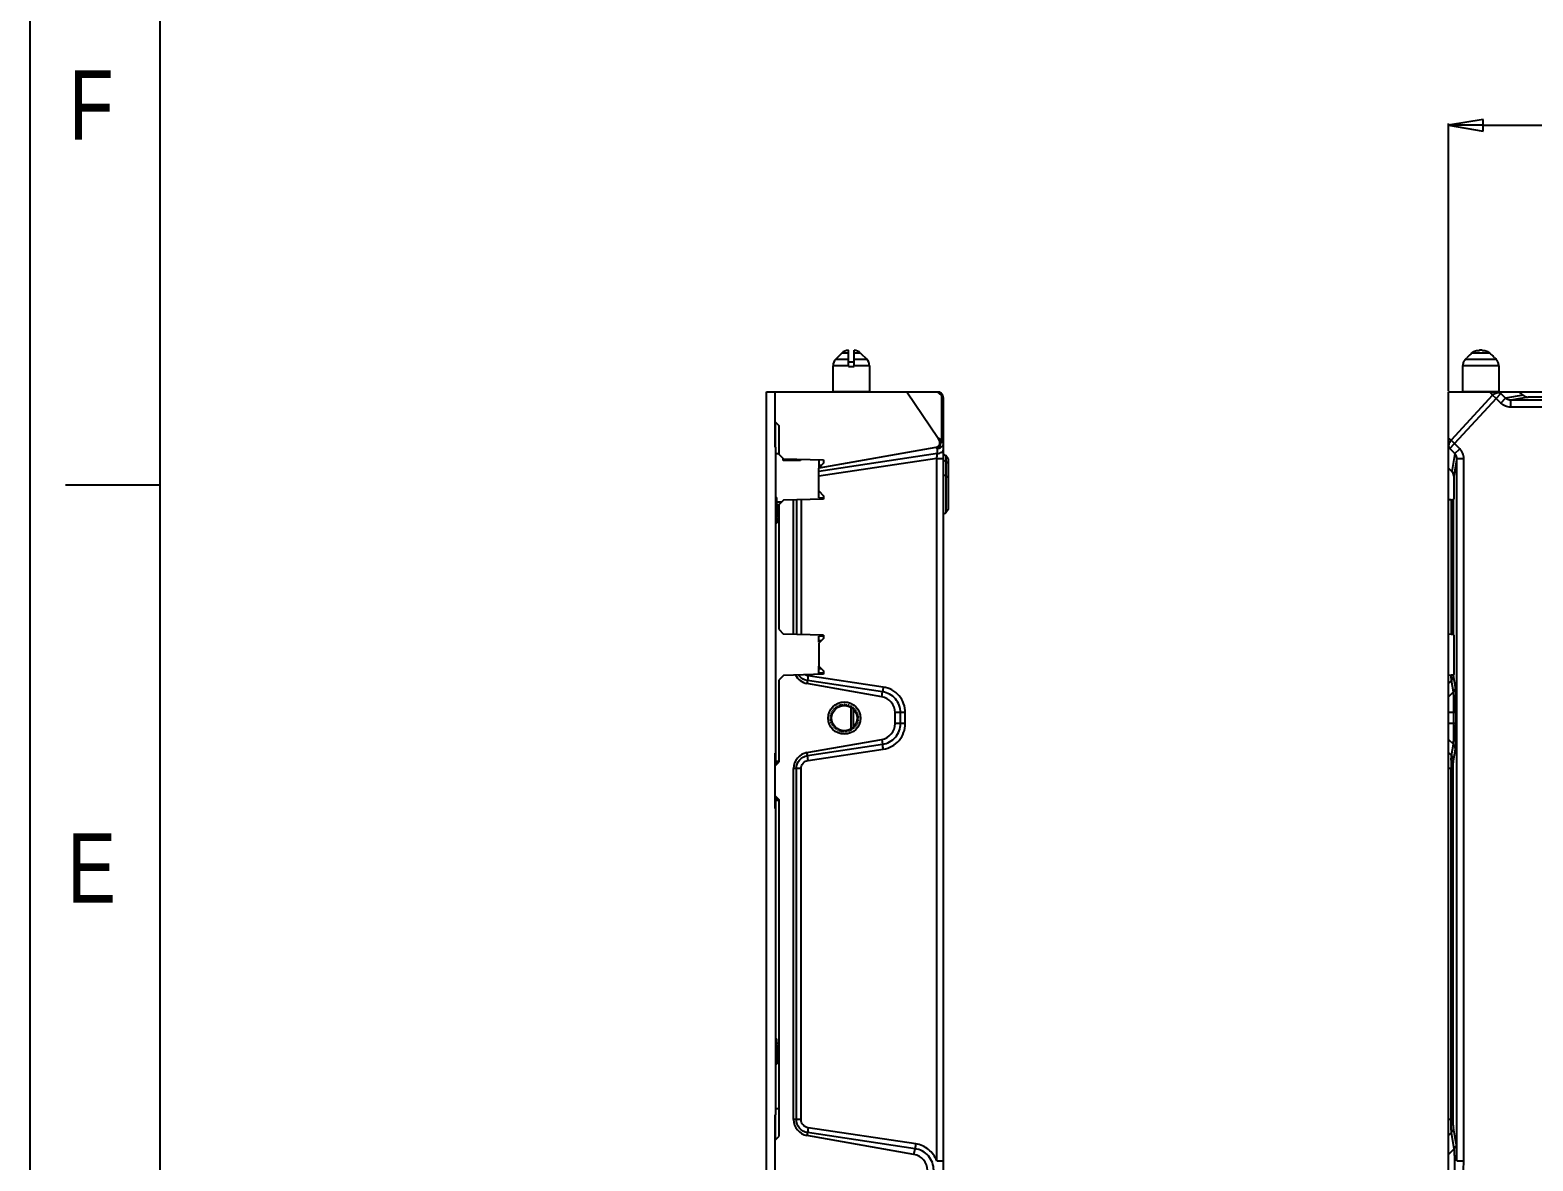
# Model space of a CAD drawing. Header units: millimetres. Extents: x 7531 to 19147, y 2539 to 6525.
# Drawn here: x 7531 to 7857, y 3226.5 to 3471.8 of the extents above; entities that cross this region are included whole.
import ezdxf

# ---------------------------------------------------------------- set-up
doc = ezdxf.new("R2010")
doc.units = ezdxf.units.MM
doc.linetypes.add('HIDDEN', pattern=[0.2, 0.1, -0.1])
for name, color, linetype in [('02___PRT_ALL_AXES', 7, 'Continuous'), ('DEFAULT_2', 8, 'HIDDEN'), ('DIM', 4, 'Continuous')]:
    doc.layers.add(name, color=color, linetype=linetype)
doc.styles.add('CKSTANDARD', font='arial.ttf')
doc.styles.add('Roamns', font='romans.shx')
doc.styles.get("Standard").update_dxf_attribs({"font": 'arial.ttf'})
doc.dimstyles.new('03', dxfattribs={"dimscale": 3, "dimtxt": 2.5, "dimasz": 2.5, "dimexe": 0.125, "dimexo": 0.0625, "dimgap": 0.09, "dimtad": 0, "dimdec": 3, "dimzin": 4, "dimdsep": 46, "dimtxsty": 'Standard', "dimblk": 'CLOSED', "dimcen": 0.09, "dimclrd": 2, "dimclre": 2, "dimclrt": 4, "dimazin": 1, "dimtp": 0.01, "dimtm": 0.01, "dimtfac": 1, "dimtdec": 3, "dimtofl": 0, "dimtmove": 0, "dimatfit": 3, "dimldrblk": 'CLOSED', "dimfxl": 1, "dimtolj": 1, "dimtzin": 4, "dimarcsym": 0})

# ---------------------------------------------------------------- blocks, each defined once
blk = doc.blocks.new('_CLOSED')
at = {"color": 0, "linetype": 'ByBlock'}
for p, q in [((0, 0), (-1, 0.167)), ((-1, 0.167), (-1, -0.167)), ((-1, -0.167), (0, 0)), ((-1, 0), (0, 0))]:
    blk.add_line(p, q, dxfattribs=at)
blk = doc.blocks.new('*D96')
at = {"layer": 'Defpoints', "color": 0, "transparency": 16777216}
for p in [(7838.64, 3451.13), (7838.64, 3393.33), (8438.64, 3393.33)]:
    blk.add_point(p, dxfattribs=at)
at = {"layer": 'DIM', "color": 2, "lineweight": -2, "transparency": 16777216}
for p, q in [((7838.64, 3393.51), (7838.64, 3451.5)), ((7846.14, 3451.13), (8119.88, 3451.13)), ((8431.14, 3451.13), (8157.4, 3451.13)), ((8438.64, 3393.51), (8438.64, 3451.5))]:
    blk.add_line(p, q, dxfattribs=at)
at = {"layer": 'DIM', "color": 2, "lineweight": -2, "transparency": 16777216, "xscale": 7.5, "yscale": 7.5, "zscale": 7.5, "rotation": 180}
blk.add_blockref('_CLOSED', (7838.64, 3451.13), dxfattribs=at)
at = {"layer": 'DIM', "color": 2, "lineweight": -2, "transparency": 16777216, "xscale": 7.5, "yscale": 7.5, "zscale": 7.5}
blk.add_blockref('_CLOSED', (8438.64, 3451.13), dxfattribs=at)
at = {"layer": 'DIM', "color": 4, "transparency": 16777216, "insert": (8138.64, 3451.13), "char_height": 7.5, "attachment_point": 5}
blk.add_mtext('\\A1;600.000', dxfattribs=at)
blk = doc.blocks.new('standard template')
blk.add_line((456.3, 21062.1), (53.6, 21062.1))
blk.add_lwpolyline([(37962.6, 4700.3), (-97.5, 4700.3), (-97.5, 30879.2), (37962.6, 30879.2)], close=True)
at = {"color": 7}
blk.add_lwpolyline([(456.3, 6673.6), (456.3, 5963.9), (456.3, 5254.1), (456.3, 30225.9), (37408.8, 30225.9), (37408.8, 5254.1)], dxfattribs=at)
at = {"style": 'CKSTANDARD', "width": 0.75}
for s, p in [('F', (68.7, 22531.7)), ('E', (61.9, 19285.4))]:
    blk.add_text(s, height=294.8, dxfattribs=at).set_placement(p)
at = {"style": 'Roamns'}
for tag, p in [('PAGE_NAME', (27466, 7593.7)), ('PROJECT_NAME', (27466, 6883.9)), ('DRAWN_NAME', (27466, 6174.1)), ('VERSION', (34241, 6174.1)), ('SELECT_DATA', (27466, 5464.4)), ('PAGE_NUMBER', (34241, 5464.4))]:
    blk.add_attdef(tag, p, '', height=284.5, dxfattribs=at)

msp = doc.modelspace()

# ---------------------------------------------------------------- linework, layer by layer
at = {"color": 7, "linetype": 'Continuous'}
for p, q in [((7707.07398, 3401.73953), (7705.74556, 3400.4111)), ((7705.74556, 3400.4111), (7708.50977, 3400.4111)), ((7708.50977, 3401.73953), (7707.07398, 3401.73953)), ((7708.50977, 3402.32531), (7708.48821, 3402.32531)), ((7708.50977, 3398.82531), (7708.50977, 3402.32531)), ((7708.50977, 3399.82531), (7709.70977, 3399.82531)), ((7709.70977, 3398.82531), (7709.70977, 3402.32531)), ((7709.73134, 3402.32531), (7709.70977, 3402.32531)), ((7711.14556, 3401.73953), (7709.70977, 3401.73953)), ((7709.70977, 3400.4111), (7712.47398, 3400.4111)), ((7711.14556, 3401.73953), (7712.47398, 3400.4111)), ((7842.32629, 3400.4111), (7842.63786, 3400.71716)), ((7842.32629, 3400.4111), (7848.94685, 3400.4111)), ((7842.53621, 3400.61743), (7842.63776, 3400.71707)), ((7847.58193, 3401.73953), (7843.69121, 3401.73953)), ((7845.7989, 3402.32531), (7845.47423, 3402.32531)), ((7848.63528, 3400.71716), (7848.94685, 3400.4111)), ((7848.84066, 3400.51554), (7848.94685, 3400.4111)), ((7705.15977, 3393.42531), (7705.15977, 3398.99689)), ((7708.50977, 3398.99689), (7705.15977, 3398.99689)), ((7708.50977, 3398.82531), (7709.70977, 3398.82531)), ((7713.05977, 3398.99689), (7709.70977, 3398.99689)), ((7713.05977, 3398.99689), (7713.05977, 3393.42531)), ((7841.68657, 3398.82531), (7841.68657, 3393.42531)), ((7841.68657, 3398.82531), (7841.7324, 3398.82531)), ((7841.7324, 3398.99689), (7841.7324, 3398.82531)), ((7849.54073, 3398.99689), (7841.7324, 3398.99689)), ((7849.54073, 3398.99689), (7849.54073, 3398.82531)), ((7849.58657, 3398.82531), (7849.54073, 3398.82531)), ((7849.58657, 3398.82531), (7849.58657, 3393.42531)), ((7690.70977, 3055.82531), (7690.70977, 3393.32531)), ((7692.60977, 3386.82531), (7692.60977, 3393.32531)), ((7692.60977, 3393.32531), (7728.2389, 3393.32531)), ((7705.15977, 3393.42531), (7713.05977, 3393.42531)), ((7721.16462, 3393.32531), (7727.97053, 3383.24353)), ((7728.67043, 3392.62626), (7727.78944, 3393.32531)), ((7728.54214, 3393.08527), (7728.23962, 3393.32531)), ((7838.63657, 3055.82531), (7838.63657, 3393.32531)), ((7838.63657, 3393.32531), (8438.63657, 3393.32531)), ((7841.68657, 3393.42531), (7849.58657, 3393.42531)), ((7848.17078, 3392.62626), (7847.61629, 3393.32531)), ((7849.99783, 3392.9709), (7849.71671, 3393.32531)), ((7854.11038, 3393.2072), (7853.99044, 3393.32531)), ((7854.84397, 3392.60885), (7854.11038, 3393.2072)), ((7728.59696, 3393.02835), (7728.54211, 3393.08524)), ((7728.67043, 3392.62626), (7728.67043, 3382.80815)), ((7729.10977, 3391.91024), (7729.10977, 3391.91034)), ((7729.10977, 3057.24038), (7729.10977, 3391.91024)), ((7848.17078, 3392.62626), (7839.18687, 3382.80815)), ((7848.95329, 3391.91024), (7839.96938, 3382.09213)), ((7848.95329, 3391.91024), (7848.17078, 3392.62626)), ((7848.95329, 3391.91024), (7849.99783, 3392.9709)), ((7849.99628, 3390.8831), (7848.95329, 3391.91024)), ((7849.99628, 3390.8831), (7851.04082, 3391.94376)), ((7851.04082, 3391.94376), (7849.99783, 3392.9709)), ((7854.84397, 3392.60885), (7851.04082, 3391.94376)), ((7855.95295, 3392.18129), (7852.12877, 3391.51252)), ((7852.12877, 3390.01304), (7852.12877, 3391.51252)), ((7873.18404, 3391.51252), (7852.12877, 3391.51252)), ((8136.33246, 3390.01303), (7852.12877, 3390.01304)), ((7860.13623, 3392.18129), (7855.95295, 3392.18129)), ((7692.60977, 3386.82531), (7693.40977, 3386.02531)), ((7693.40977, 3386.02531), (7693.40977, 3379.82932)), ((7692.70977, 3381.32281), (7692.70977, 3312.30031)), ((7727.44782, 3381.26289), (7702.07465, 3376.78892)), ((7727.79395, 3381.04758), (7727.44782, 3381.26289)), ((7727.79395, 3379.92106), (7727.79395, 3381.04758)), ((7728.67043, 3382.80815), (7727.97053, 3383.24353)), ((7839.18687, 3382.80815), (7838.63657, 3383.24353)), ((7838.90872, 3381.04758), (7838.63657, 3381.26289)), ((7838.90872, 3381.04758), (7839.96938, 3382.09213)), ((7840.01812, 3379.92106), (7838.90872, 3381.04758)), ((7839.96938, 3382.09213), (7839.18687, 3382.80815)), ((7841.07878, 3380.9656), (7839.96938, 3382.09213)), ((7840.01812, 3379.92106), (7841.07878, 3380.9656)), ((7693.40977, 3379.82932), (7694.40943, 3378.80314)), ((7694.30977, 3378.45031), (7694.30977, 3378.90544)), ((7698.10977, 3378.45031), (7694.30977, 3378.45031)), ((7694.40943, 3378.80314), (7703.10977, 3378.57531)), ((7698.10977, 3378.70624), (7698.10977, 3378.45031)), ((7703.10977, 3377.8515), (7702.07465, 3376.78892)), ((7727.79395, 3379.92106), (7702.10977, 3376.07518)), ((7727.64903, 3378.83311), (7702.10977, 3375.00894)), ((7702.10977, 3378.6015), (7702.10977, 3376.82531)), ((7702.10977, 3377.44781), (7702.73089, 3377.46257)), ((7703.10977, 3378.57531), (7703.10977, 3377.8515)), ((7727.64904, 3226.54983), (7727.64903, 3378.83311)), ((7727.64903, 3378.83311), (7729.10977, 3378.83311)), ((7729.10977, 3379.79162), (7729.65662, 3379.53662)), ((7729.10977, 3378.48347), (7729.65662, 3378.30316)), ((7729.65662, 3379.53662), (7729.65662, 3367.114)), ((7730.10977, 3378.82531), (7729.65662, 3379.53662)), ((7730.10977, 3377.80019), (7729.65662, 3378.30316)), ((7730.10977, 3378.82531), (7730.10977, 3367.82531)), ((7840.01812, 3379.92106), (7839.34556, 3376.07518)), ((7840.44936, 3378.83311), (7839.78059, 3375.00894)), ((7840.44936, 3226.54983), (7840.44936, 3378.83311)), ((7840.44936, 3378.83311), (7841.94885, 3378.83311)), ((7841.94885, 3226.54984), (7841.94885, 3378.83311)), ((7702.10977, 3371.82566), (7702.10977, 3376.79511)), ((7729.10977, 3375.33702), (7729.65662, 3375.15671)), ((7730.10977, 3374.65374), (7729.65662, 3375.15671)), ((7839.34556, 3376.07518), (7838.63657, 3376.79511)), ((7839.78059, 3375.00894), (7839.78059, 3371.82566)), ((7692.70977, 3370.40031), (7692.95977, 3370.40031)), ((7692.95977, 3369.37531), (7692.95977, 3370.40031)), ((7702.10977, 3370.32699), (7702.10977, 3371.82531)), ((7702.11011, 3371.8253), (7703.10977, 3370.79913)), ((7703.10977, 3370.79913), (7703.10977, 3370.07531)), ((7839.7806, 3371.8253), (7839.80678, 3370.79913)), ((7839.80678, 3370.79913), (7839.80678, 3370.07531)), ((7693.94946, 3369.37531), (7692.70977, 3369.37531)), ((7692.70977, 3369.17531), (7692.95977, 3369.17531)), ((7692.92977, 3368.88531), (7692.70977, 3368.88531)), ((7693.40977, 3368.62531), (7692.70977, 3368.62531)), ((7692.75977, 3369.17531), (7692.75977, 3368.88531)), ((7692.92977, 3368.82531), (7692.92977, 3369.17531)), ((7693.02977, 3368.82531), (7692.92977, 3368.82531)), ((7692.95977, 3368.88531), (7692.95977, 3369.17531)), ((7692.95977, 3368.88531), (7693.47212, 3368.88531)), ((7692.99977, 3368.62531), (7692.99977, 3366.62531)), ((7693.00977, 3368.82531), (7693.00977, 3368.62531)), ((7693.10977, 3368.62531), (7693.10977, 3368.88531)), ((7694.40943, 3369.84749), (7693.40977, 3368.82131)), ((7693.40977, 3368.82131), (7693.40977, 3341.82932)), ((7703.10977, 3370.07531), (7694.40943, 3369.84749)), ((7696.60977, 3340.74552), (7696.60977, 3369.9051)), ((7697.2135, 3369.92091), (7697.2135, 3340.72971)), ((7698.23489, 3369.94766), (7698.23489, 3340.70297)), ((7730.10977, 3367.82531), (7729.65662, 3367.114)), ((7839.2403, 3369.92091), (7838.63657, 3369.9051)), ((7839.2403, 3369.92091), (7839.2403, 3340.72971)), ((7839.80678, 3370.07531), (7839.67912, 3369.94766)), ((7839.67912, 3369.94766), (7839.67912, 3340.70297)), ((7692.70977, 3366.62531), (7693.40977, 3366.62531)), ((7692.70977, 3366.36531), (7692.92977, 3366.36531)), ((7692.95977, 3366.07531), (7692.70977, 3366.07531)), ((7692.70977, 3365.87531), (7693.40977, 3365.87531)), ((7692.95977, 3364.85031), (7692.70977, 3364.85031)), ((7692.75977, 3366.36531), (7692.75977, 3366.07531)), ((7692.92977, 3366.07531), (7692.92977, 3366.42531)), ((7693.02977, 3366.42531), (7692.92977, 3366.42531)), ((7692.95977, 3366.07531), (7692.95977, 3366.36531)), ((7692.95977, 3366.36531), (7693.40977, 3366.36531)), ((7692.95977, 3365.87531), (7692.95977, 3364.85031)), ((7693.00977, 3366.62531), (7693.00977, 3366.42531)), ((7693.10977, 3366.36531), (7693.10977, 3366.62531)), ((7729.10977, 3366.85901), (7729.65662, 3367.114)), ((7693.40977, 3341.82932), (7694.40943, 3340.80314)), ((7703.10977, 3340.57531), (7694.40943, 3340.80314)), ((7702.10977, 3339.04867), (7702.10977, 3340.32524)), ((7702.60979, 3339.33825), (7702.10977, 3339.32516)), ((7702.10977, 3338.82497), (7702.10977, 3333.82566)), ((7703.10977, 3339.8515), (7702.11011, 3338.82532)), ((7703.10977, 3340.57531), (7703.10977, 3339.8515)), ((7839.2403, 3340.72971), (7838.63657, 3340.74552)), ((7839.67912, 3340.70297), (7839.80678, 3340.57531)), ((7839.78059, 3338.82497), (7839.78059, 3333.82566)), ((7839.80678, 3339.8515), (7839.7806, 3338.82532)), ((7839.80678, 3340.57531), (7839.80678, 3339.8515)), ((7694.40943, 3331.84749), (7693.40977, 3330.82131)), ((7703.10977, 3332.07531), (7694.40943, 3331.84749)), ((7716.04829, 3329.30458), (7699.75868, 3331.74373)), ((7702.10977, 3332.32538), (7702.10977, 3333.82531)), ((7702.10977, 3333.32547), (7702.60979, 3333.31237)), ((7702.11011, 3333.8253), (7703.10977, 3332.79913)), ((7703.10977, 3332.79913), (7703.10977, 3332.07531)), ((7838.63657, 3331.9152), (7839.24829, 3331.93342)), ((7839.80678, 3332.07531), (7839.70222, 3331.97076)), ((7840.14558, 3329.30458), (7839.71903, 3331.74373)), ((7839.7806, 3333.8253), (7839.80678, 3332.79913)), ((7839.80678, 3332.79913), (7839.80678, 3332.07531)), ((7693.40977, 3330.82131), (7693.40977, 3313.00031)), ((7699.61377, 3330.69919), (7699.502, 3330.06533)), ((7715.71754, 3327.2061), (7699.502, 3330.06533)), ((7699.68549, 3331.23896), (7699.61377, 3330.69919)), ((7715.90337, 3328.26003), (7699.61377, 3330.69919)), ((7715.71754, 3327.2061), (7715.90337, 3328.26003)), ((7839.2802, 3330.69919), (7838.63657, 3330.06533)), ((7838.63657, 3327.2061), (7839.70676, 3328.26003)), ((7839.2802, 3330.69919), (7839.27107, 3330.84542)), ((7839.70676, 3328.26003), (7839.2802, 3330.69919)), ((7709.10977, 3320.27479), (7709.10977, 3324.87583)), ((7709.59668, 3320.68491), (7709.59668, 3324.46572)), ((7718.60977, 3321.39136), (7718.60977, 3323.75927)), ((7720.82647, 3323.75927), (7718.60977, 3323.75927)), ((7719.80508, 3321.39136), (7719.80508, 3323.75927)), ((7720.82647, 3321.39136), (7720.82647, 3323.75927)), ((7840.27071, 3323.75927), (7838.63657, 3323.75927)), ((7839.83188, 3321.39136), (7839.83188, 3323.75927)), ((7840.27071, 3321.39136), (7840.27071, 3323.75927)), ((7720.82647, 3321.39136), (7718.60977, 3321.39136)), ((7840.27071, 3321.39136), (7838.63657, 3321.39136)), ((7699.502, 3315.08529), (7715.71754, 3317.94453)), ((7699.61377, 3314.45144), (7699.502, 3315.08529)), ((7699.61377, 3314.45144), (7715.90337, 3316.8906)), ((7699.75868, 3313.40689), (7716.04829, 3315.84605)), ((7715.71754, 3317.94453), (7715.90337, 3316.8906)), ((7838.63657, 3317.94453), (7839.70676, 3316.8906)), ((7839.2802, 3314.45144), (7838.63657, 3315.08529)), ((7839.2802, 3314.45144), (7839.70676, 3316.8906)), ((7839.71903, 3313.40689), (7840.14558, 3315.84605)), ((7692.60977, 3302.95031), (7692.60977, 3314.95031)), ((7692.70977, 3314.95031), (7692.60977, 3314.95031)), ((7692.60977, 3312.20031), (7693.40977, 3313.00031)), ((7692.70977, 3312.95031), (7692.60977, 3312.95031)), ((7696.60977, 3235.51216), (7696.60977, 3311.63846)), ((7698.23489, 3311.63846), (7696.60977, 3311.63846)), ((7697.2135, 3235.51216), (7697.2135, 3311.63846)), ((7698.23489, 3235.51216), (7698.23489, 3311.63846)), ((7839.67912, 3311.63846), (7838.63657, 3311.63846)), ((7839.2403, 3235.51216), (7839.2403, 3311.63846)), ((7839.67912, 3235.51216), (7839.67912, 3311.63846)), ((7692.60977, 3305.70031), (7693.40977, 3304.90031)), ((7692.70977, 3305.60031), (7692.70977, 3236.57781)), ((7692.70977, 3304.95031), (7692.60977, 3304.95031)), ((7692.70977, 3302.95031), (7692.60977, 3302.95031)), ((7693.40977, 3304.90031), (7693.40977, 3231.87531)), ((7692.70977, 3253.05031), (7692.95977, 3253.05031)), ((7692.95977, 3252.02531), (7692.95977, 3253.05031)), ((7693.40977, 3252.02531), (7692.70977, 3252.02531)), ((7692.70977, 3251.82531), (7692.95977, 3251.82531)), ((7692.92977, 3251.53531), (7692.70977, 3251.53531)), ((7693.40977, 3251.27531), (7692.70977, 3251.27531)), ((7692.75977, 3251.82531), (7692.75977, 3251.53531)), ((7692.92977, 3251.47531), (7692.92977, 3251.82531)), ((7693.02977, 3251.47531), (7692.92977, 3251.47531)), ((7692.95977, 3251.53531), (7692.95977, 3251.82531)), ((7692.95977, 3251.53531), (7693.40977, 3251.53531)), ((7692.99977, 3251.27531), (7692.99977, 3249.27531)), ((7693.00977, 3251.47531), (7693.00977, 3251.27531)), ((7693.10977, 3251.27531), (7693.10977, 3251.53531)), ((7692.70977, 3249.27531), (7693.40977, 3249.27531)), ((7692.70977, 3249.01531), (7692.92977, 3249.01531)), ((7692.95977, 3248.72531), (7692.70977, 3248.72531)), ((7692.70977, 3248.52531), (7693.40977, 3248.52531)), ((7692.95977, 3247.50031), (7692.70977, 3247.50031)), ((7692.75977, 3249.01531), (7692.75977, 3248.72531)), ((7692.92977, 3248.72531), (7692.92977, 3249.07531)), ((7693.02977, 3249.07531), (7692.92977, 3249.07531)), ((7692.95977, 3248.72531), (7692.95977, 3249.01531)), ((7692.95977, 3249.01531), (7693.40977, 3249.01531)), ((7692.95977, 3248.52531), (7692.95977, 3247.50031)), ((7693.00977, 3249.27531), (7693.00977, 3249.07531)), ((7693.10977, 3249.01531), (7693.10977, 3249.27531)), ((7698.23489, 3235.51216), (7696.60977, 3235.51216)), ((7723.08027, 3230.25163), (7699.75868, 3233.74373)), ((7839.67912, 3235.51216), (7838.63657, 3235.51216)), ((7839.24929, 3233.84692), (7839.2403, 3235.51216)), ((7839.25067, 3233.73815), (7839.24929, 3233.84692)), ((7840.32972, 3230.25163), (7839.71903, 3233.74373)), ((7692.60977, 3231.07531), (7693.40977, 3231.87531)), ((7699.61377, 3232.69919), (7699.502, 3232.06533)), ((7722.71754, 3227.97181), (7699.502, 3232.06533)), ((7722.93535, 3229.20708), (7699.61377, 3232.69919)), ((7839.2802, 3232.69919), (7838.63657, 3232.06533)), ((7839.2802, 3232.69919), (7839.27013, 3232.86752)), ((7839.8909, 3229.20708), (7839.2802, 3232.69919)), ((7722.71754, 3227.97181), (7722.93535, 3229.20708)), ((7838.63657, 3227.97181), (7839.8909, 3229.20708)), ((7727.64904, 3226.54984), (7729.10977, 3226.54984)), ((7840.44936, 3226.54984), (7841.94885, 3226.54984)), ((7841.92638, 3224.52498), (7841.94885, 3226.54984))]:
    msp.add_line(p, q, dxfattribs=at)
for radius in [3.5, 2.75]:
    msp.add_circle((7707.60977, 3322.57531), radius, dxfattribs=at)
for centre, radius, start, end in [((7707.15977, 3398.99689), 2, 135, 180), ((7708.4882, 3400.32531), 2, 90, 135), ((7709.73134, 3400.32531), 2, 45, 90), ((7711.05977, 3398.99689), 2, 0, 45), ((7937.66695, 3303.92927), 135.64079, 133.9932732, 134.4746617), ((7894.15038, 3348.94786), 73.028, 133.7058731, 133.9634463), ((7845.06279, 3400.30412), 1.98535, 131.3847145, 133.6974404), ((7845.46406, 3388.21644), 14.10888, 89.9586928, 90.4113424), ((7845.46405, 3388.21795), 14.10737, 89.9586565, 90.4113546), ((7845.80908, 3388.21644), 14.10888, 89.5886576, 90.0413072), ((7845.80908, 3388.21795), 14.10737, 89.5886454, 90.0413435), ((7846.21032, 3400.30409), 1.98539, 46.3025514, 48.6152234), ((7797.12294, 3348.94804), 73.02774, 46.0365532, 46.2941274), ((7753.60583, 3303.92891), 135.6413, 45.5253392, 46.0067259), ((7842.68657, 3398.82531), 1, 161.4748489, 180), ((7843.70931, 3398.99678), 1.97691, 175.7569472, 179.9969771), ((7848.58657, 3398.82531), 1, 0, 18.5251513), ((7847.56383, 3398.99678), 1.97691, 0.0030229, 4.2430527), ((7727.60977, 3391.91024), 1.5, 0.0037332, 51.6308394), ((7849.61312, 3391.07597), 2.11749, 127.8496095, 132.934074), ((7840.78465, 3381.44954), 2.09731, 139.6252573, 146.1693175), ((7693.05977, 3368.98531), 0.35, 196.2909073, 261.7867893), ((7693.02977, 3368.72531), 0.1, 36.7370435, 90), ((7693.02977, 3368.72531), 0.1, 270, 323.261729), ((7693.05977, 3366.26531), 0.35, 98.2132107, 163.397362), ((7693.02977, 3366.52531), 0.1, 36.7370435, 90), ((7693.02977, 3366.52531), 0.1, 270, 323.261729), ((7700.10977, 3333.51216), 3.5, 207.14697, 260), ((7753.53525, 3323.68878), 54.37648, 171.4812471, 172.0186829), ((7838.88163, 3344.07269), 12.14481, 271.7300577, 272.4354179), ((7926.42964, 3332.89856), 87.1867, 180.6342683, 180.7934525), ((7838.24574, 3331.74981), 1.47326, 339.711511, 344.7297803), ((7838.24019, 3331.75074), 1.47885, 344.7516008, 359.7285848), ((7838.22715, 3331.75856), 1.49372, 314.8284633, 319.801364), ((7715.10977, 3323.75927), 3.5, 0, 80), ((7715.10977, 3321.39136), 3.5, 280, 0), ((7700.10977, 3311.63846), 3.5, 100, 180), ((8002.76958, 3311.646), 163.52928, 179.728421, 180.0026402), ((7970.16683, 3311.80652), 130.92614, 179.378981, 179.7310384), ((7926.98773, 3312.24646), 87.74481, 179.2063848, 179.3606435), ((7693.05977, 3251.63531), 0.35, 196.2909073, 261.7867893), ((7693.02977, 3251.37531), 0.1, 36.7370435, 90), ((7693.02977, 3251.37531), 0.1, 270, 323.261729), ((7693.05977, 3248.91531), 0.35, 98.2132107, 163.397362), ((7693.02977, 3249.17531), 0.1, 36.7370435, 90), ((7693.02977, 3249.17531), 0.1, 270, 323.261729), ((7700.10977, 3235.51216), 3.5, 180, 260), ((7722.10977, 3224.52498), 3.5, 0, 80)]:
    msp.add_arc(centre, radius, start, end, dxfattribs=at)
for centre, major_axis, ratio, start_param, end_param in [((7856.09919, 3393.70635), (1.76948, 0.17684), 0.842574678, -2.439866506, -2.227500515), ((7855.95882, 3393.6818), (1.49455, 0.26137), 0.988642994, 3.968491388, 4.537311775), ((7725.91464, 3383.1466), (-2.29387, 1.42693), 0.555252671, 8.870371806, 10.317559491), ((7838.28008, 3375.00306), (0.26137, 1.49455), 0.988642994, -1.395719121, -0.614532744), ((7838.17964, 3369.94869), (1.5, 0), 0.026185922, 5.497787144, 6.257005368), ((7838.17964, 3340.70194), (1.5, 0), 0.026185922, 6.309365246, 7.068583471)]:
    msp.add_ellipse(centre, major_axis=major_axis, ratio=ratio, start_param=start_param, end_param=end_param, dxfattribs=at)
for points, knots in [([(7842.32629, 3400.4111), (7842.24155, 3400.32771), (7842.0866, 3400.1454), (7841.90698, 3399.83513), (7841.78573, 3399.49772), (7841.74662, 3399.26163), (7841.73782, 3399.14305)], [0, 0, 0, 0, 0.249999873, 0.499983963, 0.749967004, 1, 1, 1, 1]), ([(7843.75025, 3401.79371), (7843.85876, 3401.88932), (7844.09753, 3402.0573), (7844.50002, 3402.22729), (7844.85675, 3402.2991), (7845.1455, 3402.32147), (7845.29036, 3402.32438), (7845.36277, 3402.32495)], [0, 0, 0, 0, 0.249910383, 0.499800435, 0.749754524, 0.874871382, 1, 1, 1, 1]), ([(7845.91037, 3402.32495), (7845.98278, 3402.32438), (7846.12763, 3402.32147), (7846.41639, 3402.2991), (7846.77312, 3402.22729), (7847.17561, 3402.0573), (7847.41438, 3401.88932), (7847.52289, 3401.79371)], [0, 0, 0, 0, 0.125128797, 0.250245895, 0.500201427, 0.750091747, 1, 1, 1, 1]), ([(7849.53532, 3399.14305), (7849.52652, 3399.26163), (7849.48741, 3399.49772), (7849.36615, 3399.83513), (7849.18654, 3400.1454), (7849.03159, 3400.32771), (7848.94685, 3400.4111)], [0, 0, 0, 0, 0.250032996, 0.500016037, 0.750000127, 1, 1, 1, 1]), ([(7728.67043, 3392.62626), (7728.67516, 3392.66656), (7728.68375, 3392.80294), (7728.65488, 3392.95024), (7728.59696, 3393.02835)], [0, 0, 0, 0, 0.294409927, 1, 1, 1, 1]), ([(7729.10977, 3391.91034), (7729.10975, 3392.04499), (7729.01655, 3392.33657), (7728.79812, 3392.54007), (7728.67043, 3392.62626)], [0, 0, 0, 0, 0.466377564, 1, 1, 1, 1]), ([(7848.31385, 3392.74799), (7848.38807, 3392.8057), (7848.68345, 3393.00635), (7849.03573, 3393.13211), (7849.29837, 3393.15169)], [0, 0, 0, 0, 0.263064239, 1, 1, 1, 1]), ([(7849.29837, 3393.15169), (7849.35169, 3393.15566), (7849.551, 3393.15953), (7849.75379, 3393.11249), (7849.88299, 3393.04435)], [0, 0, 0, 0, 0.267986451, 1, 1, 1, 1]), ([(7852.12877, 3390.01304), (7851.73757, 3390.01306), (7850.94751, 3390.16552), (7850.27506, 3390.60858), (7849.99628, 3390.8831)], [0, 0, 0, 0, 0.499970916, 1, 1, 1, 1]), ([(7852.12877, 3391.51252), (7851.83321, 3391.51143), (7851.42423, 3391.62767), (7851.11289, 3391.87427), (7851.04082, 3391.94376)], [0, 0, 0, 0, 0.746977201, 1, 1, 1, 1]), ([(7727.79395, 3381.04758), (7728.03461, 3381.24346), (7728.42172, 3381.73129), (7728.63708, 3382.32012), (7728.66521, 3382.6172)], [0, 0, 0, 0, 0.509768916, 1, 1, 1, 1]), ([(7727.79395, 3381.04758), (7727.93109, 3381.05949), (7728.40573, 3381.14476), (7728.88433, 3381.44478), (7729.03313, 3381.76104)], [0, 0, 0, 0, 0.282559091, 1, 1, 1, 1]), ([(7727.79395, 3379.92106), (7727.96894, 3379.93625), (7728.30322, 3380.00779), (7728.73453, 3380.23476), (7729.033, 3380.56358), (7729.10977, 3380.83734), (7729.10977, 3380.9656)], [0, 0, 0, 0, 0.288724502, 0.554661479, 0.789164507, 1, 1, 1, 1]), ([(7729.10977, 3382.09213), (7729.10977, 3382.22679), (7729.01658, 3382.51841), (7728.79813, 3382.72194), (7728.67043, 3382.80815)], [0, 0, 0, 0, 0.466375892, 1, 1, 1, 1]), ([(7838.90872, 3381.04758), (7838.88212, 3381.08205), (7838.78244, 3381.23737), (7838.73524, 3381.42293), (7838.725, 3381.56289)], [0, 0, 0, 0, 0.236778147, 1, 1, 1, 1]), ([(7838.76096, 3381.98286), (7838.77358, 3382.0375), (7838.83736, 3382.26089), (7838.94441, 3382.47105), (7839.04244, 3382.6172)], [0, 0, 0, 0, 0.241675432, 1, 1, 1, 1]), ([(7841.94885, 3378.83311), (7841.94885, 3379.22423), (7841.79649, 3380.01431), (7841.35337, 3380.68676), (7841.07878, 3380.9656)], [0, 0, 0, 0, 0.499853637, 1, 1, 1, 1]), ([(7727.64903, 3378.83311), (7727.6631, 3378.93223), (7727.71432, 3379.29448), (7727.76295, 3379.65713), (7727.79396, 3379.92106)], [0, 0, 0, 0, 0.273644401, 1, 1, 1, 1]), ([(7840.44936, 3378.83311), (7840.45046, 3379.12868), (7840.33408, 3379.53758), (7840.08761, 3379.849), (7840.01812, 3379.92106)], [0, 0, 0, 0, 0.747010041, 1, 1, 1, 1]), ([(7839.27107, 3330.84542), (7839.26884, 3330.89594), (7839.25906, 3331.1778), (7839.25452, 3331.45979), (7839.25131, 3331.69121)], [0, 0, 0, 0, 0.17933515, 1, 1, 1, 1]), ([(7839.3977, 3331.93885), (7839.47578, 3331.94222), (7839.56919, 3331.95719), (7839.68514, 3331.95367), (7839.70222, 3331.97076)], [0, 0, 0, 0, 0.763830215, 1, 1, 1, 1]), ([(7839.71903, 3331.74373), (7839.71709, 3331.7548), (7839.70838, 3331.83026), (7839.7051, 3331.90615), (7839.70222, 3331.97076)], [0, 0, 0, 0, 0.147979011, 1, 1, 1, 1]), ([(7716.04829, 3329.30458), (7716.03394, 3329.20868), (7715.98286, 3328.86089), (7715.93455, 3328.51267), (7715.90337, 3328.26003)], [0, 0, 0, 0, 0.275838104, 1, 1, 1, 1]), ([(7719.80508, 3323.75927), (7719.80501, 3324.29824), (7719.60951, 3325.38562), (7718.76557, 3326.80263), (7717.48248, 3327.83664), (7716.43559, 3328.18358), (7715.90337, 3328.26003)], [0, 0, 0, 0, 0.250291273, 0.500396986, 0.750306423, 1, 1, 1, 1]), ([(7720.82647, 3323.75927), (7720.82639, 3324.42109), (7720.58738, 3325.75625), (7719.55519, 3327.49841), (7717.98454, 3328.77398), (7716.70137, 3329.20675), (7716.04829, 3329.30458)], [0, 0, 0, 0, 0.25026943, 0.500365477, 0.750282588, 1, 1, 1, 1]), ([(7839.83188, 3323.75927), (7839.83185, 3324.28966), (7839.82689, 3325.28319), (7839.80213, 3326.61374), (7839.77338, 3327.5225), (7839.73721, 3328.02877), (7839.72044, 3328.199), (7839.70676, 3328.26003)], [0, 0, 0, 0, 0.353243276, 0.661631586, 0.886489168, 0.95834259, 1, 1, 1, 1]), ([(7840.27071, 3323.75927), (7840.2707, 3324.41064), (7840.26385, 3325.63107), (7840.24576, 3327.26917), (7840.19968, 3328.46435), (7840.18212, 3329.09556), (7840.14558, 3329.30458)], [0, 0, 0, 0, 0.352212565, 0.6600737, 0.885264401, 1, 1, 1, 1]), ([(7715.90337, 3316.8906), (7716.43654, 3316.96726), (7717.48473, 3317.31478), (7718.76774, 3318.35066), (7719.61009, 3319.76737), (7719.80505, 3320.85342), (7719.80508, 3321.39136)], [0, 0, 0, 0, 0.250145009, 0.500196428, 0.75018758, 1, 1, 1, 1]), ([(7716.04829, 3315.84605), (7716.70253, 3315.94412), (7717.98727, 3316.37764), (7719.55784, 3317.65546), (7720.58808, 3319.39726), (7720.82644, 3320.73079), (7720.82647, 3321.39136)], [0, 0, 0, 0, 0.250166803, 0.500224289, 0.750205955, 1, 1, 1, 1]), ([(7839.70676, 3316.8906), (7839.72044, 3316.95181), (7839.7372, 3317.12249), (7839.77356, 3317.62975), (7839.80214, 3318.53932), (7839.82692, 3319.86941), (7839.83187, 3320.86195), (7839.83188, 3321.39136)], [0, 0, 0, 0, 0.041775688, 0.113814983, 0.339027318, 0.647412399, 1, 1, 1, 1]), ([(7840.14558, 3315.84605), (7840.18219, 3316.05563), (7840.19976, 3316.68805), (7840.2458, 3317.88443), (7840.26387, 3319.52196), (7840.2707, 3320.74119), (7840.27071, 3321.39136)], [0, 0, 0, 0, 0.11504117, 0.340581097, 0.648437001, 1, 1, 1, 1]), ([(7716.04829, 3315.84605), (7716.03394, 3315.94195), (7715.98286, 3316.28973), (7715.93455, 3316.63795), (7715.90337, 3316.8906)], [0, 0, 0, 0, 0.275838106, 1, 1, 1, 1]), ([(7697.2135, 3311.63846), (7697.2135, 3312.29537), (7697.70118, 3313.65309), (7698.9652, 3314.34793), (7699.61377, 3314.45144)], [0, 0, 0, 0, 0.50005231, 1, 1, 1, 1]), ([(7698.23489, 3311.63846), (7698.2349, 3312.05355), (7698.54541, 3312.9118), (7699.34831, 3313.34544), (7699.75868, 3313.40689)], [0, 0, 0, 0, 0.500082919, 1, 1, 1, 1]), ([(7699.75868, 3313.40689), (7699.74433, 3313.50279), (7699.69326, 3313.85057), (7699.64494, 3314.1988), (7699.61377, 3314.45144)], [0, 0, 0, 0, 0.275838104, 1, 1, 1, 1]), ([(7839.25134, 3313.46179), (7839.25436, 3313.67936), (7839.26271, 3314.00906), (7839.26865, 3314.33957), (7839.2802, 3314.45144)], [0, 0, 0, 0, 0.659247493, 1, 1, 1, 1]), ([(7839.67912, 3311.63846), (7839.67912, 3312.02758), (7839.67966, 3312.55019), (7839.70173, 3313.13867), (7839.70735, 3313.34014), (7839.71903, 3313.40689)], [0, 0, 0, 0, 0.659779329, 0.88509274, 1, 1, 1, 1]), ([(7699.61377, 3232.69919), (7698.9651, 3232.80271), (7697.70108, 3233.49765), (7697.2135, 3234.85535), (7697.2135, 3235.51216)], [0, 0, 0, 0, 0.500021963, 1, 1, 1, 1]), ([(7699.75868, 3233.74373), (7699.34825, 3233.8052), (7698.54535, 3234.2389), (7698.2349, 3235.09714), (7698.23489, 3235.51216)], [0, 0, 0, 0, 0.49999255, 1, 1, 1, 1]), ([(7699.75868, 3233.74373), (7699.74433, 3233.64784), (7699.69326, 3233.30005), (7699.64494, 3232.95183), (7699.61377, 3232.69919)], [0, 0, 0, 0, 0.275838104, 1, 1, 1, 1]), ([(7839.27013, 3232.86752), (7839.26794, 3232.92042), (7839.25837, 3233.21056), (7839.25382, 3233.50083), (7839.25067, 3233.73815)], [0, 0, 0, 0, 0.182382177, 1, 1, 1, 1]), ([(7839.71903, 3233.74373), (7839.70735, 3233.81049), (7839.70173, 3234.012), (7839.67966, 3234.60048), (7839.67912, 3235.1231), (7839.67912, 3235.51216)], [0, 0, 0, 0, 0.114900707, 0.340306403, 1, 1, 1, 1]), ([(7723.08027, 3230.25163), (7723.06592, 3230.15573), (7723.01484, 3229.80794), (7722.96652, 3229.45972), (7722.93535, 3229.20708)], [0, 0, 0, 0, 0.275838104, 1, 1, 1, 1]), ([(7727.64904, 3226.54983), (7727.29343, 3227.50201), (7726.04879, 3229.24638), (7724.08428, 3230.10124), (7723.08027, 3230.25163)], [0, 0, 0, 0, 0.500292647, 1, 1, 1, 1]), ([(7726.99331, 3224.52498), (7726.99324, 3225.08563), (7726.7899, 3226.21672), (7725.91214, 3227.6907), (7724.5777, 3228.76637), (7723.4889, 3229.12743), (7722.93535, 3229.20708)], [0, 0, 0, 0, 0.250307711, 0.500417485, 0.75031805, 1, 1, 1, 1]), ([(7840.02011, 3224.52498), (7840.02008, 3225.07671), (7840.01496, 3226.11019), (7839.98939, 3227.49429), (7839.95969, 3228.43963), (7839.92234, 3228.96639), (7839.90502, 3229.14353), (7839.8909, 3229.20708)], [0, 0, 0, 0, 0.353226939, 0.661594536, 0.886450068, 0.958317384, 1, 1, 1, 1])]:
    msp.add_open_spline(points, degree=3, knots=knots, dxfattribs=at)
for points in [[(7849.88299, 3393.04435), (7849.92318, 3393.02315), (7849.96182, 3392.99862), (7849.99783, 3392.9709)], [(7728.66521, 3382.6172), (7728.67121, 3382.68059), (7728.67343, 3382.74454), (7728.67043, 3382.80815)], [(7729.03313, 3381.76104), (7729.08135, 3381.86354), (7729.10977, 3381.97885), (7729.10977, 3382.09213)], [(7838.725, 3381.56289), (7838.71475, 3381.70302), (7838.72932, 3381.84596), (7838.76096, 3381.98286)], [(7698.3921, 3331.2047), (7698.11905, 3331.40229), (7697.87798, 3331.6529), (7697.69115, 3331.93342)], [(7699.75868, 3331.74373), (7699.53428, 3331.77734), (7699.31256, 3331.85578), (7699.11694, 3331.97076)], [(7699.61377, 3330.69919), (7699.17857, 3330.76865), (7698.74913, 3330.94633), (7698.3921, 3331.2047)], [(7839.62759, 3331.23896), (7839.5681, 3331.07803), (7839.47882, 3330.9255), (7839.36807, 3330.79446)], [(7840.14558, 3329.30458), (7840.1441, 3328.92692), (7839.97463, 3328.52624), (7839.70676, 3328.26003)], [(7840.14558, 3315.84605), (7840.1441, 3316.22371), (7839.97463, 3316.62438), (7839.70676, 3316.8906)], [(7839.71903, 3313.40689), (7839.71755, 3313.78455), (7839.54808, 3314.18522), (7839.2802, 3314.45144)], [(7839.71903, 3233.74373), (7839.71755, 3233.36608), (7839.54808, 3232.9654), (7839.2802, 3232.69919)], [(7840.32972, 3230.25163), (7840.32824, 3229.87397), (7840.15877, 3229.4733), (7839.8909, 3229.20708)]]:
    msp.add_open_spline(points, degree=3, dxfattribs=at)
at = {"layer": '02___PRT_ALL_AXES', "color": 7, "linetype": 'Continuous'}
for p, q in [((7690.70977, 3393.32531), (7692.60977, 3393.32531)), ((7692.60977, 3381.32281), (7692.60977, 3393.32531)), ((7692.70977, 3381.32281), (7692.70977, 3386.72531)), ((7692.70977, 3382.82281), (7692.60977, 3382.82281)), ((7692.70977, 3381.32281), (7692.60977, 3381.32281)), ((7692.70977, 3379.95031), (7693.40977, 3379.95031)), ((7703.09203, 3370.29101), (7702.10977, 3370.32531)), ((7703.11727, 3340.3605), (7702.10977, 3340.32531)), ((7703.09203, 3332.29101), (7702.10977, 3332.32531)), ((7692.70977, 3312.95031), (7693.35977, 3312.95031)), ((7693.23918, 3313.1581), (7693.41055, 3313.1815)), ((7692.70977, 3304.95031), (7693.35977, 3304.95031)), ((7692.70977, 3237.95031), (7693.40977, 3237.95031)), ((7692.60977, 3212.57281), (7692.60977, 3236.57781)), ((7692.70977, 3236.57781), (7692.60977, 3236.57781)), ((7692.70977, 3235.07781), (7692.60977, 3235.07781)), ((7692.70977, 3231.17531), (7692.70977, 3236.57781))]:
    msp.add_line(p, q, dxfattribs=at)
for centre, radius, start, end in [((7693.05495, 3315.12725), 1.97775, 275.3448224, 277.7381101), ((7693.05447, 3302.76886), 1.98228, 82.1779409, 84.6534078), ((7693.05495, 3302.77333), 1.97779, 82.2604691, 84.6551436)]:
    msp.add_arc(centre, radius, start, end, dxfattribs=at)
for centre, start_param, end_param in [((7695.80155, 3311.20031), 1.906593554, 1.979701193), ((7695.80155, 3306.70031), 4.303484114, 4.376591754)]:
    msp.add_ellipse(centre, major_axis=(7.77603, 0), ratio=0.266666584, start_param=start_param, end_param=end_param, dxfattribs=at)
at = {"layer": 'DEFAULT_2', "color": 8, "linetype": 'HIDDEN'}
msp.add_circle((7707.60977, 3322.57531), 3, dxfattribs=at)

# ---------------------------------------------------------------- block references
at = {"transparency": 33554595, "xscale": 0.05097615323888361, "yscale": 0.05097615323888361, "zscale": 0.05097615323888361}
msp.add_blockref('standard template', (7535.97138, 2299.44029), dxfattribs=at)

# ---------------------------------------------------------------- dimensions: what is measured, and where the dimension line sits
at = {"layer": 'DIM'}
dim = msp.add_linear_dim(base=(7838.63657, 3451.12666), p1=(8438.63657, 3393.32531), p2=(7838.63657, 3393.32531), dimstyle='03', override={"dimtxsty": 'Standard'}, dxfattribs=at)
dim.commit()
dim.dimension.update_dxf_attribs({"geometry": '*D96', "text_midpoint": (8138.63657, 3451.12666)})

doc.saveas('drawing.dxf')
